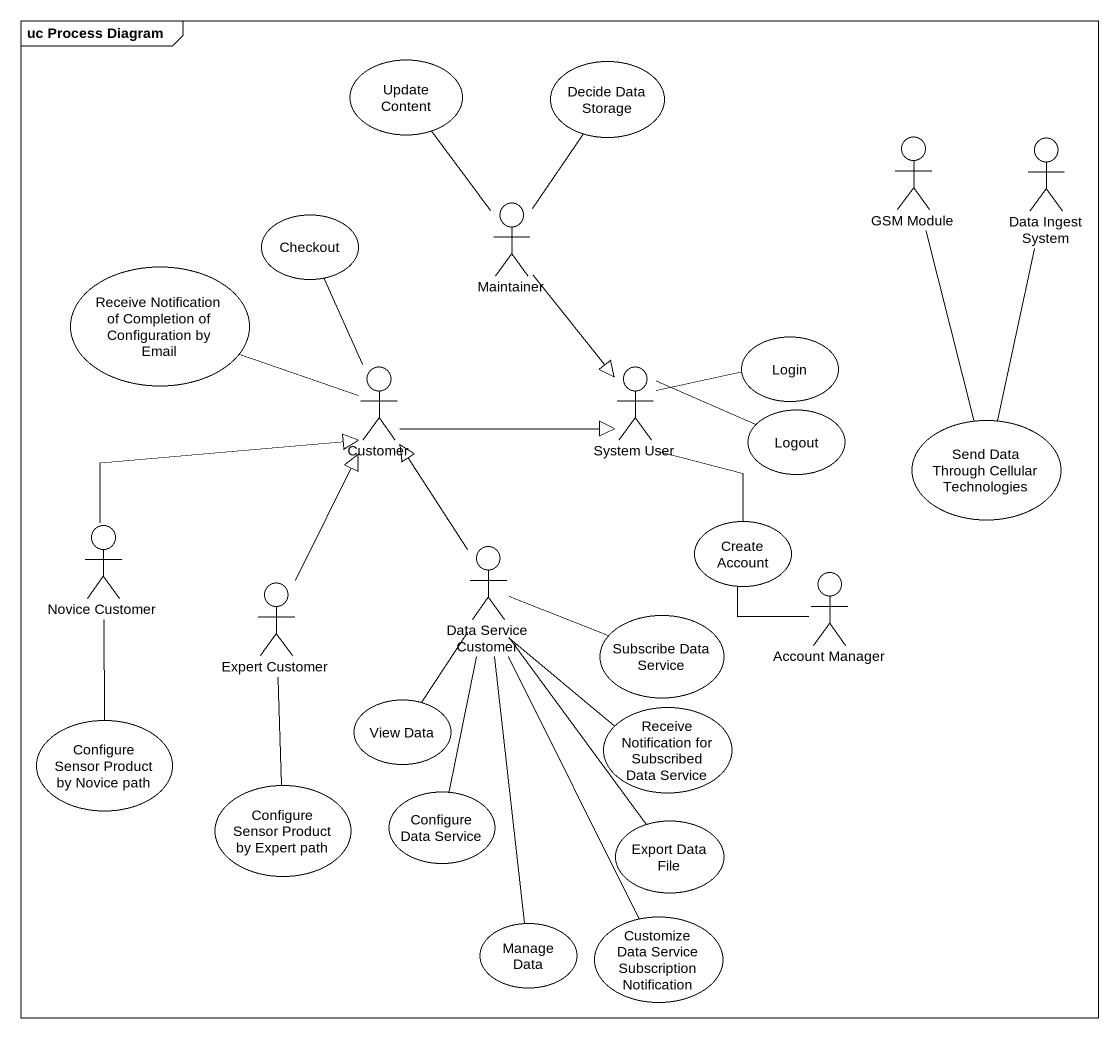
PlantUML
@startuml
mainframe uc Process Diagram
usecase "Update Content" as Update_Content
usecase "Decide Data Storage" as Decide_Data_Storage
actor "GSM Module" as GSM_Module
actor "Data Ingest System" as Data_Ingest_System
usecase Checkout
actor Maintainer
usecase "Receive Notification of Completion of Configuration by Email" as Receive_Notification_of
actor Customer
actor "System User" as System_User
usecase Login
usecase Logout
usecase "Send Data Through Cellular Technologies" as Send_Data_Through_Cellular
actor "Novice Customer" as Novice_Customer
usecase "Create Account" as Create_Account
actor "Expert Customer" as Expert_Customer
actor "Data Service Customer" as Data_Service_Customer
actor "Account Manager" as Account_Manager
usecase "Subscribe Data Service" as Subscribe_Data_Service
usecase "View Data" as View_Data
usecase "Receive Notification for Subscribed Data Service" as Receive_Notification_for
usecase "Configure Sensor Product by Novice path" as Configure_Sensor_Product_by
usecase "Configure Sensor Product by Expert path" as Configure_Sensor_Product_by_2
usecase "Configure Data Service" as Configure_Data_Service
usecase "Export Data File" as Export_Data_File
usecase "Manage Data" as Manage_Data
usecase "Customize Data Service Subscription Notification" as Customize_Data_Service
GSM_Module -- Send_Data_Through_Cellular
Data_Ingest_System -- Send_Data_Through_Cellular
Checkout -- Customer
Maintainer -up- Update_Content
Maintainer -up- Decide_Data_Storage
Maintainer --|> System_User
Receive_Notification_of -right- Customer
Customer -right-|> System_User
System_User -right- Login
System_User -right- Logout
System_User -- Create_Account
Novice_Customer -right-|> Customer
Novice_Customer -- Configure_Sensor_Product_by
Create_Account -- Account_Manager
Expert_Customer -up-|> Customer
Expert_Customer -- Configure_Sensor_Product_by_2
Data_Service_Customer -up-|> Customer
Subscribe_Data_Service -left- Data_Service_Customer
View_Data -up- Data_Service_Customer
Receive_Notification_for -up- Data_Service_Customer
Configure_Data_Service -up- Data_Service_Customer
Export_Data_File -up- Data_Service_Customer
Manage_Data -up- Data_Service_Customer
Customize_Data_Service -up- Data_Service_Customer
@enduml
